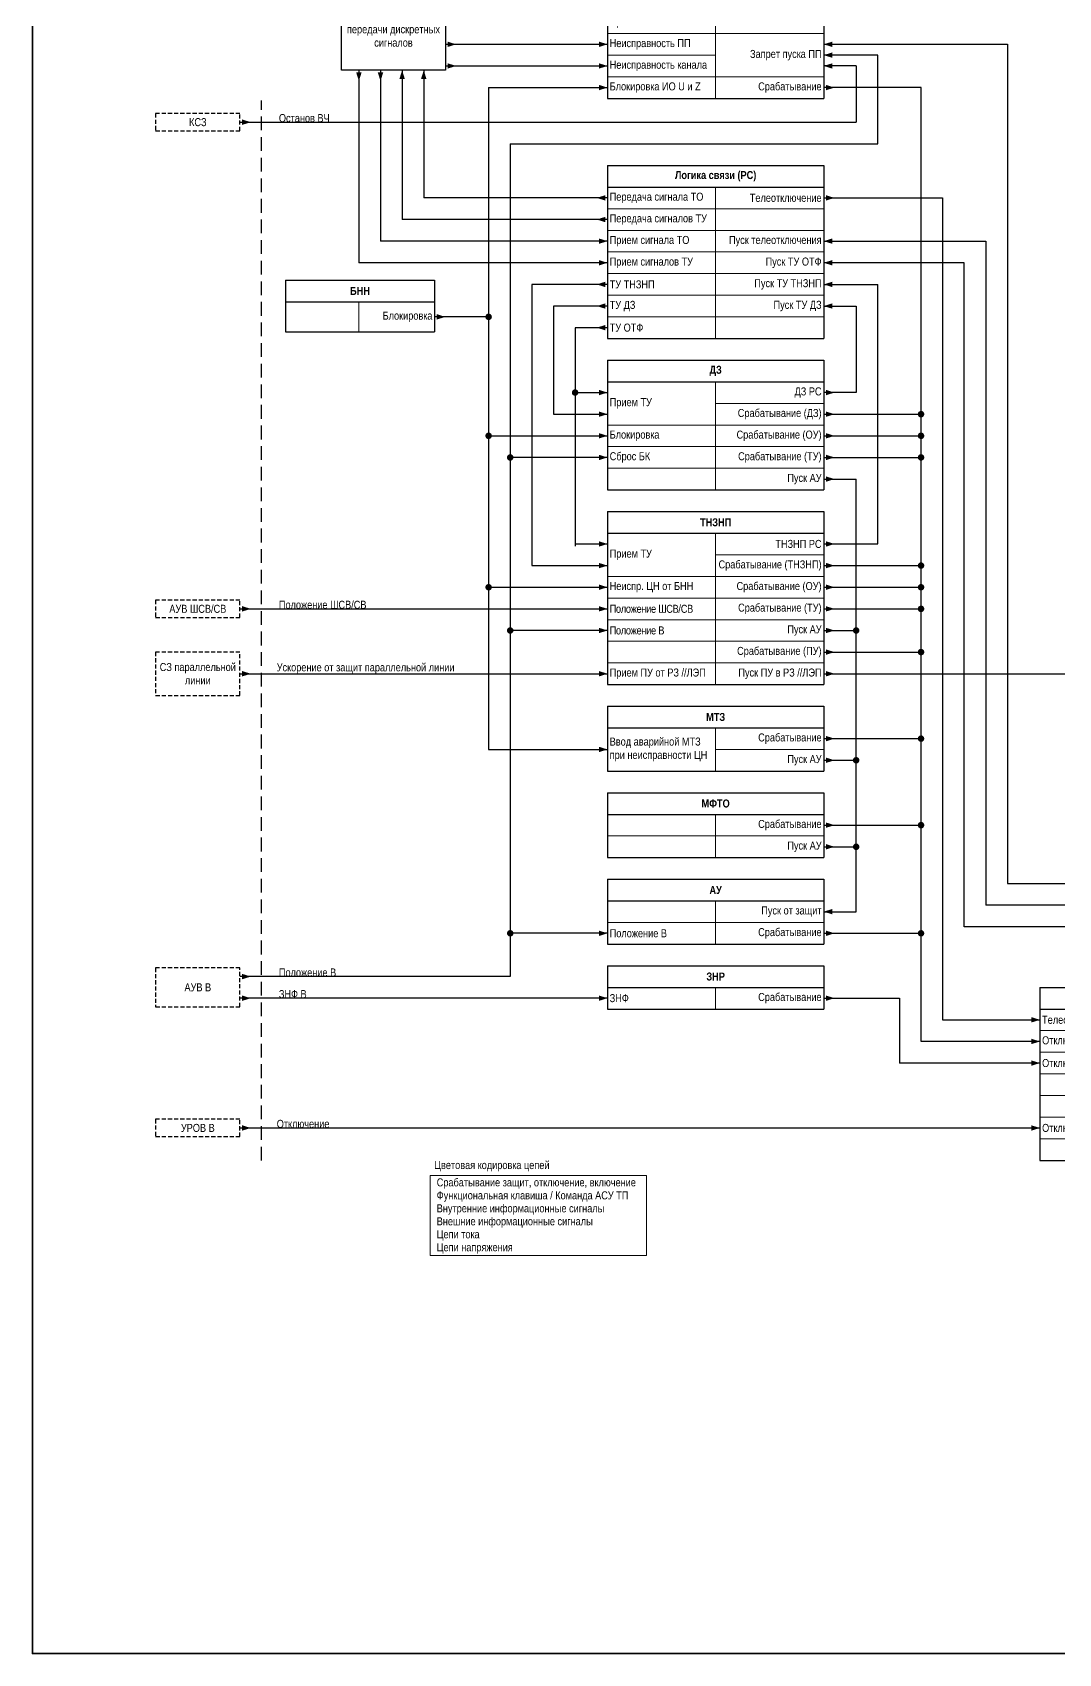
# Model space of a CAD drawing. Header units: millimetres. Extents: x -14593 to 14732, y -17400 to 5232.
# Drawn here: x 2034 to 2509, y -1128 to -378 of the extents above; entities that cross this region are included whole.
import ezdxf
from ezdxf.enums import TextEntityAlignment as Align

# ---------------------------------------------------------------- set-up
doc = ezdxf.new("R2010")
doc.units = ezdxf.units.MM
doc.linetypes.add('штриховая2', pattern=[9.525, 6.35, -3.175])
for name, color, linetype, lineweight in [('Основная', 7, 'Continuous', 30), ('Отключение_включение', 1, 'Continuous', 30), ('Тонкая', 7, 'Continuous', 18), ('Цепи внешние', 84, 'Continuous', 30), ('Цепи внутренние', 5, 'Continuous', 30), ('Цепи ТН', 200, 'Continuous', 30), ('Цепи ТТ', 23, 'Continuous', 30), ('Цепь - ФК и АСУ', 132, 'Continuous', 30)]:
    doc.layers.add(name, color=color, linetype=linetype, lineweight=lineweight)
doc.layers.add('Рамка', color=8, linetype='Continuous', lineweight=35, plot=False)
doc.styles.add('Narrow', font='ARIALN.TTF')
doc.styles.add('Табл дан', font='ARIALN.TTF')
doc.styles.add('Табл загол', font='ARIALNB.TTF')

# ---------------------------------------------------------------- blocks, each defined once
blk = doc.blocks.new('*T46')
at = {"layer": 'Основная', "color": 0, "linetype": 'ByBlock', "lineweight": -2, "transparency": 16777216}
for p, q in [((0, 0), (100, 0)), ((0, 0), (0, -10)), ((100, 0), (100, -10))]:
    blk.add_line(p, q, dxfattribs=at)
at = {"layer": 'Основная', "color": 0, "linetype": 'ByBlock', "lineweight": 30, "transparency": 16777216}
for p, q in [((0, -10), (100, -10)), ((0, -10), (0, -60)), ((100, -10), (100, -60)), ((0, -60), (100, -60))]:
    blk.add_line(p, q, dxfattribs=at)
at = {"layer": 'Основная', "color": 0, "linetype": 'ByBlock', "lineweight": 18, "transparency": 16777216}
for p, q in [((50, -10), (50, -60)), ((50, -20), (100, -20)), ((0, -30), (100, -30)), ((0, -40), (100, -40)), ((0, -50), (100, -50))]:
    blk.add_line(p, q, dxfattribs=at)
at = {"layer": 'Основная', "color": 0, "transparency": 16777216, "char_height": 3.7}
for s, insert, width, attachment_point, style in [('{\\C256;ДЗ}', (50, -5), 97, 5, 'Табл загол'), ('ДЗ РС', (99, -15), 48, 6, 'Табл дан'), ('Прием ТУ', (1, -20), 48, 4, 'Табл дан'), ('Срабатывание (ДЗ)', (99, -25), 48, 6, 'Табл дан'), ('{\\C256;Блокировка}', (1, -35), 48, 4, 'Табл дан'), ('Срабатывание (ОУ)', (99, -35), 48, 6, 'Табл дан'), ('Сброс БК', (1, -45), 48, 4, 'Табл дан'), ('Срабатывание (ТУ)', (99, -45), 48, 6, 'Табл дан'), ('Пуск АУ', (99, -55), 48, 6, 'Табл дан')]:
    blk.add_mtext(s, dxfattribs=dict(at, insert=insert, width=width, attachment_point=attachment_point, style=style))
blk = doc.blocks.new('*T47')
at = {"layer": 'Основная', "color": 0, "linetype": 'ByBlock', "lineweight": -2, "transparency": 16777216}
for p, q in [((0, 0), (100, 0)), ((0, 0), (0, -10)), ((100, 0), (100, -10))]:
    blk.add_line(p, q, dxfattribs=at)
at = {"layer": 'Основная', "color": 0, "linetype": 'ByBlock', "lineweight": 30, "transparency": 16777216}
for p, q in [((0, -10), (100, -10)), ((0, -10), (0, -80)), ((100, -10), (100, -80)), ((0, -80), (100, -80))]:
    blk.add_line(p, q, dxfattribs=at)
at = {"layer": 'Основная', "color": 0, "linetype": 'ByBlock', "lineweight": 18, "transparency": 16777216}
for p, q in [((50, -10), (50, -80)), ((50, -20), (100, -20)), ((0, -30), (100, -30)), ((0, -40), (100, -40)), ((0, -50), (100, -50)), ((0, -60), (100, -60)), ((0, -70), (100, -70))]:
    blk.add_line(p, q, dxfattribs=at)
at = {"layer": 'Основная', "color": 0, "transparency": 16777216, "char_height": 3.7}
for s, insert, width, attachment_point, style in [('{\\C256;ТНЗНП}', (50, -5), 97, 5, 'Табл загол'), ('ТНЗНП РС', (99, -15), 48, 6, 'Табл дан'), ('Прием ТУ', (1, -20), 48, 4, 'Табл дан'), ('Срабатывание ({\\C256;ТНЗНП)}', (99, -25), 48, 6, 'Табл дан'), ('{\\C256;Неиспр. ЦН от БНН}', (1, -35), 48, 4, 'Табл дан'), ('Срабатывание (ОУ)', (99, -35), 48, 6, 'Табл дан'), ('{\\T0.95;Положение ШСВ/СВ}', (1, -45), 48, 4, 'Табл дан'), ('Срабатывание (ТУ)', (99, -45), 48, 6, 'Табл дан'), ('{\\T0.95;Положение В}', (1, -55), 48, 4, 'Табл дан'), ('Пуск АУ', (99, -55), 48, 6, 'Табл дан'), ('Срабатывание (ПУ)', (99, -65), 48, 6, 'Табл дан'), ('Прием ПУ от РЗ //ЛЭП', (1, -75), 48, 4, 'Табл дан'), ('Пуск ПУ в РЗ //ЛЭП', (99, -75), 48, 6, 'Табл дан')]:
    blk.add_mtext(s, dxfattribs=dict(at, insert=insert, width=width, attachment_point=attachment_point, style=style))
blk = doc.blocks.new('*T48')
at = {"layer": 'Основная', "color": 0, "linetype": 'ByBlock', "lineweight": -2, "transparency": 16777216}
for p, q in [((0, 0), (100, 0)), ((0, 0), (0, -10)), ((100, 0), (100, -10))]:
    blk.add_line(p, q, dxfattribs=at)
at = {"layer": 'Основная', "color": 0, "linetype": 'ByBlock', "lineweight": 30, "transparency": 16777216}
for p, q in [((0, -10), (100, -10)), ((0, -10), (0, -30)), ((100, -10), (100, -30)), ((0, -30), (100, -30))]:
    blk.add_line(p, q, dxfattribs=at)
at = {"layer": 'Основная', "color": 0, "linetype": 'ByBlock', "lineweight": 18, "transparency": 16777216}
for p, q in [((50, -10), (50, -30)), ((0, -20), (100, -20))]:
    blk.add_line(p, q, dxfattribs=at)
at = {"layer": 'Основная', "color": 0, "transparency": 16777216, "char_height": 3.7}
for s, insert, width, attachment_point, style in [('{\\C256;МФТО}', (50, -5), 97, 5, 'Табл загол'), ('Срабатывание ', (99, -15), 48, 6, 'Табл дан'), ('Пуск АУ', (99, -25), 48, 6, 'Табл дан')]:
    blk.add_mtext(s, dxfattribs=dict(at, insert=insert, width=width, attachment_point=attachment_point, style=style))
blk = doc.blocks.new('*T49')
at = {"layer": 'Основная', "color": 0, "linetype": 'ByBlock', "lineweight": -2, "transparency": 16777216}
for p, q in [((0, 0), (100, 0)), ((0, 0), (0, -10)), ((100, 0), (100, -10))]:
    blk.add_line(p, q, dxfattribs=at)
at = {"layer": 'Основная', "color": 0, "linetype": 'ByBlock', "lineweight": 30, "transparency": 16777216}
for p, q in [((0, -10), (100, -10)), ((0, -10), (0, -30)), ((100, -10), (100, -30)), ((0, -30), (100, -30))]:
    blk.add_line(p, q, dxfattribs=at)
at = {"layer": 'Основная', "color": 0, "linetype": 'ByBlock', "lineweight": 18, "transparency": 16777216}
for p, q in [((50, -10), (50, -30)), ((50, -20), (100, -20))]:
    blk.add_line(p, q, dxfattribs=at)
at = {"layer": 'Основная', "color": 0, "transparency": 16777216, "char_height": 3.7}
for s, insert, width, attachment_point, style in [('{\\C256;МТЗ}', (50, -5), 97, 5, 'Табл загол'), ('Ввод аварийной МТЗ при неисправности ЦН', (1, -20), 48, 4, 'Табл дан'), ('Срабатывание', (99, -15), 48, 6, 'Табл дан'), ('Пуск АУ', (99, -25), 48, 6, 'Табл дан')]:
    blk.add_mtext(s, dxfattribs=dict(at, insert=insert, width=width, attachment_point=attachment_point, style=style))
blk = doc.blocks.new('*T50')
at = {"layer": 'Основная', "color": 0, "linetype": 'ByBlock', "lineweight": -2, "transparency": 16777216}
for p, q in [((0, 0), (100, 0)), ((0, 0), (0, -10)), ((100, 0), (100, -10))]:
    blk.add_line(p, q, dxfattribs=at)
at = {"layer": 'Основная', "color": 0, "linetype": 'ByBlock', "lineweight": 30, "transparency": 16777216}
for p, q in [((0, -10), (100, -10)), ((0, -10), (0, -20)), ((100, -10), (100, -20)), ((0, -20), (100, -20))]:
    blk.add_line(p, q, dxfattribs=at)
at = {"layer": 'Основная', "color": 0, "linetype": 'ByBlock', "lineweight": 18, "transparency": 16777216}
blk.add_line((50, -10), (50, -20), dxfattribs=at)
at = {"layer": 'Основная', "color": 0, "transparency": 16777216, "char_height": 3.7}
for s, insert, width, attachment_point, style in [('{\\C256;ЗНР}', (50, -5), 97, 5, 'Табл загол'), ('ЗНФ', (1, -15), 48, 4, 'Табл дан'), ('Срабатывание', (99, -15), 48, 6, 'Табл дан')]:
    blk.add_mtext(s, dxfattribs=dict(at, insert=insert, width=width, attachment_point=attachment_point, style=style))
blk = doc.blocks.new('Point')
at = {"layer": 'Основная', "color": 0, "const_width": 1.5}
blk.add_lwpolyline([(-0.75, 0, 1), (0.75, 0, 1)], format="xyb", close=True, dxfattribs=at)
blk = doc.blocks.new('*T51')
at = {"layer": 'Основная', "color": 0, "linetype": 'ByBlock', "lineweight": -2, "transparency": 16777216}
for p, q in [((0, 0), (100, 0)), ((0, 0), (0, -10)), ((100, 0), (100, -10))]:
    blk.add_line(p, q, dxfattribs=at)
at = {"layer": 'Основная', "color": 0, "linetype": 'ByBlock', "lineweight": 30, "transparency": 16777216}
for p, q in [((0, -10), (100, -10)), ((0, -10), (0, -80)), ((100, -10), (100, -80)), ((0, -80), (100, -80))]:
    blk.add_line(p, q, dxfattribs=at)
at = {"layer": 'Основная', "color": 0, "linetype": 'ByBlock', "lineweight": 18, "transparency": 16777216}
for p, q in [((50, -10), (50, -80)), ((0, -20), (100, -20)), ((0, -30), (100, -30)), ((0, -40), (100, -40)), ((0, -50), (100, -50)), ((0, -60), (100, -60)), ((0, -70), (100, -70))]:
    blk.add_line(p, q, dxfattribs=at)
at = {"layer": 'Основная', "color": 0, "transparency": 16777216, "char_height": 3.7}
for s, insert, width, attachment_point, style in [('{\\C256;Логика отключения}', (50, -5), 97, 5, 'Табл загол'), ('Телеотключение', (1, -15), 48, 4, 'Табл дан'), ('Пуск ТУ ОТФ', (99, -15), 48, 6, 'Табл дан'), ('{\\C256;Отключение от защит}', (1, -25), 48, 4, 'Табл дан'), ('Пуск ТО', (99, -25), 48, 6, 'Табл дан'), ('Отключение от ЗНР', (1, -35), 48, 4, 'Табл дан'), ('Останов ВЧ', (99, -35), 48, 6, 'Табл дан'), ('Отключение', (99, -45), 48, 6, 'Табл дан'), ('Запрет АПВ', (99, -55), 48, 6, 'Табл дан'), ('Отключение от УРОВ', (1, -65), 48, 4, 'Табл дан'), ('Пуск УРОВ', (99, -75), 48, 6, 'Табл дан')]:
    blk.add_mtext(s, dxfattribs=dict(at, insert=insert, width=width, attachment_point=attachment_point, style=style))
blk = doc.blocks.new('*T52')
at = {"layer": 'Основная', "color": 0, "linetype": 'ByBlock', "lineweight": -2, "transparency": 16777216}
for p, q in [((0, 0), (100, 0)), ((0, 0), (0, -10)), ((100, 0), (100, -10))]:
    blk.add_line(p, q, dxfattribs=at)
at = {"layer": 'Основная', "color": 0, "linetype": 'ByBlock', "lineweight": 30, "transparency": 16777216}
for p, q in [((0, -10), (100, -10)), ((0, -10), (0, -80)), ((100, -10), (100, -80)), ((0, -80), (100, -80))]:
    blk.add_line(p, q, dxfattribs=at)
at = {"layer": 'Основная', "color": 0, "linetype": 'ByBlock', "lineweight": 18, "transparency": 16777216}
for p, q in [((50, -10), (50, -80)), ((0, -20), (100, -20)), ((0, -30), (100, -30)), ((0, -40), (100, -40)), ((0, -50), (100, -50)), ((0, -60), (100, -60)), ((0, -70), (100, -70))]:
    blk.add_line(p, q, dxfattribs=at)
at = {"layer": 'Основная', "color": 0, "transparency": 16777216, "char_height": 3.7}
for s, insert, width, attachment_point, style in [('Логика связи (РС)', (50, -5), 97, 5, 'Табл загол'), ('Передача сигнала ТО ', (1, -15), 48, 4, 'Табл дан'), ('Телеотключение', (99, -15), 48, 6, 'Табл дан'), ('Передача сигналов ТУ', (1, -25), 48, 4, 'Табл дан'), ('Прием сигнала ТО ', (1, -35), 48, 4, 'Табл дан'), ('Пуск телеотключения', (99, -35), 48, 6, 'Табл дан'), ('Прием сигналов ТУ', (1, -45), 48, 4, 'Табл дан'), ('Пуск ТУ ОТФ', (99, -45), 48, 6, 'Табл дан'), ('ТУ ТНЗНП', (1, -55), 48, 4, 'Табл дан'), ('Пуск ТУ ТНЗНП', (99, -55), 48, 6, 'Табл дан'), ('ТУ ДЗ', (1, -65), 48, 4, 'Табл дан'), ('Пуск ТУ ДЗ', (99, -65), 48, 6, 'Табл дан'), ('ТУ ОТФ', (1, -75), 48, 4, 'Табл дан')]:
    blk.add_mtext(s, dxfattribs=dict(at, insert=insert, width=width, attachment_point=attachment_point, style=style))
blk = doc.blocks.new('*T53')
at = {"layer": 'Основная', "color": 0, "linetype": 'ByBlock', "lineweight": -2, "transparency": 16777216}
for p, q in [((0, 0), (100, 0)), ((0, 0), (0, -10)), ((100, 0), (100, -10))]:
    blk.add_line(p, q, dxfattribs=at)
at = {"layer": 'Основная', "color": 0, "linetype": 'ByBlock', "lineweight": 30, "transparency": 16777216}
for p, q in [((0, -10), (100, -10)), ((0, -10), (0, -70)), ((100, -10), (100, -70)), ((0, -70), (100, -70))]:
    blk.add_line(p, q, dxfattribs=at)
at = {"layer": 'Основная', "color": 0, "linetype": 'ByBlock', "lineweight": 18, "transparency": 16777216}
for p, q in [((50, -10), (50, -70)), ((0, -20), (100, -20)), ((0, -30), (100, -30)), ((0, -40), (100, -40)), ((0, -50), (50, -50)), ((0, -60), (100, -60))]:
    blk.add_line(p, q, dxfattribs=at)
at = {"layer": 'Основная', "color": 0, "transparency": 16777216, "char_height": 3.7}
for s, insert, width, attachment_point, style in [('ДФЗ', (50, -5), 97, 5, 'Табл загол'), ('{\\C256;Манипуляция (Пуск)\\P}', (1, -15), 48, 4, 'Табл дан'), ('{\\C256;Запрет АПК\\P}', (1, -25), 48, 4, 'Табл дан'), ('{\\C256;Прием\\P}', (1, -35), 48, 4, 'Табл дан'), ('{\\C256;Неисправность ПП\\P}', (1, -45), 48, 4, 'Табл дан'), ('{\\C256;Запрет пуска ПП\\P}', (99, -50), 48, 6, 'Табл дан'), ('{\\C256;Неисправность канала\\P}', (1, -55), 48, 4, 'Табл дан'), ('Блокировка ИО U и Z', (1, -65), 48, 4, 'Табл дан'), ('Срабатывание ', (99, -65), 48, 6, 'Табл дан')]:
    blk.add_mtext(s, dxfattribs=dict(at, insert=insert, width=width, attachment_point=attachment_point, style=style))
blk = doc.blocks.new('*T158')
at = {"layer": 'Основная', "color": 0, "linetype": 'ByBlock', "lineweight": -2, "transparency": 16777216}
for p, q in [((0, 0), (69, 0)), ((0, 0), (0, -10)), ((69, 0), (69, -10))]:
    blk.add_line(p, q, dxfattribs=at)
at = {"layer": 'Основная', "color": 0, "linetype": 'ByBlock', "lineweight": 30, "transparency": 16777216}
for p, q in [((0, -10), (69, -10)), ((0, -10), (0, -24)), ((69, -10), (69, -24)), ((0, -24), (69, -24))]:
    blk.add_line(p, q, dxfattribs=at)
at = {"layer": 'Основная', "color": 0, "linetype": 'ByBlock', "lineweight": 18, "transparency": 16777216}
blk.add_line((34, -10), (34, -24), dxfattribs=at)
at = {"layer": 'Основная', "color": 0, "transparency": 16777216, "char_height": 3.7}
for s, insert, width, attachment_point, style in [('{\\C256;БНН}', (34.5, -5), 66, 5, 'Табл загол'), ('Блокировка', (68, -17), 33, 6, 'Табл дан')]:
    blk.add_mtext(s, dxfattribs=dict(at, insert=insert, width=width, attachment_point=attachment_point, style=style))
blk = doc.blocks.new('*T234')
at = {"layer": 'Основная', "color": 0, "linetype": 'ByBlock', "lineweight": -2, "transparency": 16777216}
for p, q in [((0, 0), (100, 0)), ((0, 0), (0, -10)), ((100, 0), (100, -10))]:
    blk.add_line(p, q, dxfattribs=at)
at = {"layer": 'Основная', "color": 0, "linetype": 'ByBlock', "lineweight": 30, "transparency": 16777216}
for p, q in [((0, -10), (100, -10)), ((0, -10), (0, -30)), ((100, -10), (100, -30)), ((0, -30), (100, -30))]:
    blk.add_line(p, q, dxfattribs=at)
at = {"layer": 'Основная', "color": 0, "linetype": 'ByBlock', "lineweight": 18, "transparency": 16777216}
for p, q in [((50, -10), (50, -30)), ((0, -20), (100, -20))]:
    blk.add_line(p, q, dxfattribs=at)
at = {"layer": 'Основная', "color": 0, "transparency": 16777216, "char_height": 3.7}
for s, insert, width, attachment_point, style in [('{\\C256;АУ}', (50, -5), 97, 5, 'Табл загол'), ('Пуск от защит', (99, -15), 48, 6, 'Табл дан'), ('Срабатывание', (99, -25), 48, 6, 'Табл дан'), ('Положение В', (1, -25), 48, 4, 'Табл дан')]:
    blk.add_mtext(s, dxfattribs=dict(at, insert=insert, width=width, attachment_point=attachment_point, style=style))

msp = doc.modelspace()

# ---------------------------------------------------------------- linework, layer by layer
at = {"layer": 'Основная'}
msp.add_lwpolyline([(2177, -352), (2225, -352), (2225, -396), (2177, -396)], close=True, dxfattribs=at)
at = {"layer": 'Отключение_включение', "ltscale": 0.3}
for points in [[(2195, -401, 0, 2.5, 0), (2195, -397, 0, 0, 0)], [(2215, -396, 0, 2.5, 0), (2215, -400, 0, 0, 0)], [(2405, -404, 0, 2.5, 0), (2401, -404, 0, 0, 0)], [(2295, -455, 0, 2.5, 0), (2299, -455, 0, 0, 0)], [(2405, -455, 0, 2.5, 0), (2401, -455, 0, 0, 0)], [(2300, -475, 0, 2.5, 0), (2296, -475, 0, 0, 0)], [(2400, -475, 0, 2.5, 0), (2404, -475, 0, 0, 0)], [(2405, -555, 0, 2.5, 0), (2401, -555, 0, 0, 0)], [(2405, -565, 0, 2.5, 0), (2401, -565, 0, 0, 0)], [(2405, -575, 0, 2.5, 0), (2401, -575, 0, 0, 0)], [(2405, -625, 0, 2.5, 0), (2401, -625, 0, 0, 0)], [(2405, -635, 0, 2.5, 0), (2401, -635, 0, 0, 0)], [(2405, -645, 0, 2.5, 0), (2401, -645, 0, 0, 0)], [(2405, -665, 0, 2.5, 0), (2401, -665, 0, 0, 0)], [(2405, -705, 0, 2.5, 0), (2401, -705, 0, 0, 0)], [(2405, -745, 0, 2.5, 0), (2401, -745, 0, 0, 0)], [(2405, -795, 0, 2.5, 0), (2401, -795, 0, 0, 0)], [(2405, -825, 0, 2.5, 0), (2401, -825, 0, 0, 0)], [(2500, -835, 0, 2.5, 0), (2496, -835, 0, 0, 0)], [(2500, -845, 0, 2.5, 0), (2496, -845, 0, 0, 0)], [(2500, -855, 0, 2.5, 0), (2496, -855, 0, 0, 0)], [(2135, -885, 0, 2.5, 0), (2131, -885, 0, 0, 0)], [(2500, -885, 0, 2.5, 0), (2496, -885, 0, 0, 0)]]:
    msp.add_lwpolyline(points, format="xyseb", dxfattribs=at)
at = {"layer": 'Отключение_включение'}
for points in [[(2195, -396), (2195, -475)], [(2215, -396), (2215, -455)], [(2400, -555), (2445, -555)], [(2400, -565), (2445, -565)], [(2400, -575), (2445, -575)], [(2400, -645), (2445, -645)], [(2400, -665), (2445, -665)], [(2435, -825), (2435, -855)], [(2130, -885), (2500, -885)]]:
    msp.add_lwpolyline(points, dxfattribs=at)
at = {"layer": 'Отключение_включение', "ltscale": 0.3}
for points in [[(2445, -404), (2400, -404)], [(2445, -845), (2445, -404)], [(2267, -455), (2215, -455)], [(2300, -455), (2267, -455)], [(2400, -455), (2455, -455)], [(2455, -455), (2455, -835)], [(2300, -475), (2195, -475)], [(2400, -475), (2475, -475)], [(2475, -475), (2475, -782)], [(2400, -625), (2445, -625)], [(2400, -635), (2445, -635), (2445, -635)], [(2400, -705), (2445, -705)], [(2400, -745), (2445, -745)], [(2625, -782), (2475, -782)], [(2400, -795), (2445, -795)], [(2400, -825), (2435, -825)], [(2455, -835), (2500, -835)], [(2500, -845), (2445, -845)], [(2500, -855), (2435, -855)]]:
    msp.add_lwpolyline(points, dxfattribs=at)
at = {"layer": 'Рамка', "color": 1}
msp.add_lwpolyline([(2034, 15), (2785, 15), (2785, -1128), (2034, -1128)], close=True, dxfattribs=at)
at = {"layer": 'Тонкая', "ltscale": 0.3}
msp.add_lwpolyline([(2218, -907), (2318, -907), (2318, -944), (2218, -944)], close=True, dxfattribs=at)
at = {"layer": 'Цепи внешние', "ltscale": 0.3}
for points in [[(2400, -389, 0, 2.5, 0), (2404, -389, 0, 0, 0)], [(2400, -394, 0, 2.5, 0), (2404, -394, 0, 0, 0)], [(2135, -420, 0, 2.5, 0), (2131, -420, 0, 0, 0)], [(2300, -575, 0, 2.5, 0), (2296, -575, 0, 0, 0)], [(2135, -645, 0, 2.5, 0), (2131, -645, 0, 0, 0)], [(2300, -645, 0, 2.5, 0), (2296, -645, 0, 0, 0)], [(2300, -655, 0, 2.5, 0), (2296, -655, 0, 0, 0)], [(2135, -675, 0, 2.5, 0), (2131, -675, 0, 0, 0)], [(2300, -675, 0, 2.5, 0), (2296, -675, 0, 0, 0)], [(2405, -675, 0, 2.5, 0), (2401, -675, 0, 0, 0)], [(2300, -795, 0, 2.5, 0), (2296, -795, 0, 0, 0)], [(2135, -815, 0, 2.5, 0), (2131, -815, 0, 0, 0)], [(2135, -825, 0, 2.5, 0), (2131, -825, 0, 0, 0)], [(2300, -825, 0, 2.5, 0), (2296, -825, 0, 0, 0)]]:
    msp.add_lwpolyline(points, format="xyseb", dxfattribs=at)
at = {"layer": 'Цепи внешние'}
for points in [[(2425, -389), (2400, -389)], [(2425, -430), (2425, -389)], [(2415, -394), (2400, -394)], [(2415, -394), (2415, -420)], [(2130, -420), (2415, -420)], [(2255, -430), (2425, -430)], [(2130, -645), (2300, -645)], [(2130, -675), (2300, -675)], [(2400, -675), (2637, -675)]]:
    msp.add_lwpolyline(points, dxfattribs=at)
at = {"layer": 'Цепи внешние', "linetype": 'штриховая2', "ltscale": 0.3}
for points in [[(2130, -416), (2091, -416), (2091, -424), (2130, -424)], [(2130, -641), (2091, -641), (2091, -649), (2130, -649)], [(2130, -665), (2091, -665), (2091, -685), (2130, -685)], [(2130, -811), (2091, -811), (2091, -829), (2130, -829)], [(2130, -881), (2091, -881), (2091, -889), (2130, -889)]]:
    msp.add_lwpolyline(points, close=True, dxfattribs=at)
at = {"layer": 'Цепи внешние', "ltscale": 0.3}
for points in [[(2255, -430), (2255, -815)], [(2300, -575), (2255, -575)], [(2300, -655), (2255, -655)], [(2300, -795), (2255, -795)], [(2255, -815), (2130, -815)], [(2300, -825), (2130, -825)]]:
    msp.add_lwpolyline(points, dxfattribs=at)
at = {"layer": 'Цепи внутренние', "ltscale": 0.3}
for points in [[(2230, -384, 0, 2.5, 0), (2226, -384, 0, 0, 0)], [(2300, -384, 0, 2.5, 0), (2296, -384, 0, 0, 0)], [(2400, -384, 0, 2.5, 0), (2404, -384, 0, 0, 0)], [(2185, -401, 0, 2.5, 0), (2185, -397, 0, 0, 0)], [(2205, -396, 0, 2.5, 0), (2205, -400, 0, 0, 0)], [(2230, -394, 0, 2.5, 0), (2226, -394, 0, 0, 0)], [(2300, -394, 0, 2.5, 0), (2296, -394, 0, 0, 0)], [(2300, -404, 0, 2.5, 0), (2296, -404, 0, 0, 0)], [(2295, -465, 0, 2.5, 0), (2299, -465, 0, 0, 0)], [(2300, -485, 0, 2.5, 0), (2296, -485, 0, 0, 0)], [(2400, -485, 0, 2.5, 0), (2404, -485, 0, 0, 0)], [(2295, -495, 0, 2.5, 0), (2299, -495, 0, 0, 0)], [(2400, -495, 0, 2.5, 0), (2404, -495, 0, 0, 0)], [(2225, -510, 0, 2.5, 0), (2221, -510, 0, 0, 0)], [(2295, -505, 0, 2.5, 0), (2299, -505, 0, 0, 0)], [(2400, -505, 0, 2.5, 0), (2404, -505, 0, 0, 0)], [(2295, -515, 0, 2.5, 0), (2299, -515, 0, 0, 0)], [(2300, -545, 0, 2.5, 0), (2296, -545, 0, 0, 0)], [(2405, -545, 0, 2.5, 0), (2401, -545, 0, 0, 0)], [(2300, -555, 0, 2.5, 0), (2296, -555, 0, 0, 0)], [(2300, -565, 0, 2.5, 0), (2296, -565, 0, 0, 0)], [(2405, -585, 0, 2.5, 0), (2401, -585, 0, 0, 0)], [(2300, -615, 0, 2.5, 0), (2296, -615, 0, 0, 0)], [(2405, -615, 0, 2.5, 0), (2401, -615, 0, 0, 0)], [(2300, -625, 0, 2.5, 0), (2296, -625, 0, 0, 0)], [(2300, -635, 0, 2.5, 0), (2296, -635, 0, 0, 0)], [(2405, -655, 0, 2.5, 0), (2401, -655, 0, 0, 0)], [(2300, -710, 0, 2.5, 0), (2296, -710, 0, 0, 0)], [(2405, -715, 0, 2.5, 0), (2401, -715, 0, 0, 0)], [(2405, -755, 0, 2.5, 0), (2401, -755, 0, 0, 0)], [(2400, -785, 0, 2.5, 0), (2404, -785, 0, 0, 0)]]:
    msp.add_lwpolyline(points, format="xyseb", dxfattribs=at)
at = {"layer": 'Цепи внутренние'}
for points in [[(2225, -384), (2300, -384)], [(2400, -384), (2485, -384)], [(2485, -384), (2485, -772)], [(2185, -396), (2185, -485)], [(2205, -396), (2205, -465)], [(2225, -394), (2300, -394)], [(2245, -404), (2245, -710)], [(2245, -404), (2300, -404)], [(2300, -515), (2285, -515)], [(2285, -515), (2285, -616)], [(2245, -565), (2300, -565)], [(2400, -585), (2415, -585)], [(2415, -785), (2415, -585)], [(2245, -635), (2300, -635)], [(2400, -655), (2415, -655)], [(2245, -710), (2300, -710)], [(2400, -715), (2415, -715)], [(2400, -755), (2415, -755)], [(2485, -772), (2635, -772)]]:
    msp.add_lwpolyline(points, dxfattribs=at)
at = {"layer": 'Цепи внутренние', "linetype": 'штриховая2'}
msp.add_lwpolyline([(2140, -900), (2140, -410)], dxfattribs=at)
at = {"layer": 'Цепи внутренние', "ltscale": 0.3}
for points in [[(2267, -465), (2205, -465)], [(2300, -465), (2267, -465)], [(2300, -485), (2185, -485)], [(2465, -485), (2400, -485)], [(2465, -792), (2465, -485)], [(2265, -495), (2265, -625)], [(2300, -495), (2265, -495)], [(2400, -495), (2425, -495)], [(2425, -615), (2425, -495)], [(2275, -505), (2275, -555)], [(2300, -505), (2275, -505)], [(2400, -505), (2415, -505)], [(2415, -505), (2415, -545)], [(2245, -510), (2220, -510)], [(2285, -545), (2300, -545)], [(2415, -545), (2400, -545)], [(2275, -555), (2300, -555)], [(2285, -615), (2300, -615)], [(2400, -615), (2425, -615)], [(2265, -625), (2300, -625)], [(2400, -785), (2415, -785)], [(2615, -792), (2465, -792)]]:
    msp.add_lwpolyline(points, dxfattribs=at)

# ---------------------------------------------------------------- block references
for name, p in [('*T53', (2300, -339)), ('*T52', (2300, -440)), ('*T158', (2151, -493)), ('*T46', (2300, -530)), ('*T47', (2300, -600)), ('*T49', (2300, -690)), ('*T48', (2300, -730)), ('*T234', (2300, -770)), ('*T50', (2300, -810)), ('*T51', (2500, -820))]:
    msp.add_blockref(name, p)
at = {"layer": 'Отключение_включение'}
for p in [(2445, -555), (2445, -565), (2445, -575), (2445, -625), (2445, -635), (2445, -645), (2445, -665), (2445, -705), (2445, -745), (2445, -795)]:
    msp.add_blockref('Point', p, dxfattribs=at)
at = {"layer": 'Цепи внешние'}
for p in [(2255, -575), (2255, -655), (2255, -795)]:
    msp.add_blockref('Point', p, dxfattribs=at)
at = {"layer": 'Цепи внутренние'}
for p in [(2245, -510), (2285, -545), (2245, -565), (2245, -635), (2415, -655), (2415, -715), (2415, -755)]:
    msp.add_blockref('Point', p, dxfattribs=at)

# ---------------------------------------------------------------- texts
at = {"layer": 'Основная', "style": 'Narrow'}
msp.add_text('Цветовая кодировка цепей', height=3.7, dxfattribs=at).set_placement((2246.5, -904), align=Align.CENTER)
at = {"layer": 'Основная', "char_height": 3.7, "style": 'Narrow'}
for s, insert, width, attachment_point in [('Приемопередатчик\\Pс возможностью передачи дискретных сигналов', (2201, -374), 48, 5), ('КСЗ', (2110.5, -420), 39, 5), ('Останов ВЧ', (2148, -420), 65, 7), ('АУВ ШСВ/СВ', (2110.5, -645), 39, 5), ('Положение ШСВ/СВ', (2148, -645), 65, 7), ('СЗ параллельной линии', (2110.5, -675), 39, 5), ('Ускорение от защит параллельной линии', (2147, -675), 85, 7), ('Положение В', (2148, -815), 65, 7), ('АУВ В', (2110.5, -820), 39, 5), ('ЗНФ В', (2148, -825), 65, 7), ('УРОВ В', (2110.5, -885), 39, 5), ('Отключение', (2147, -885), 65, 7)]:
    msp.add_mtext(s, dxfattribs=dict(at, insert=insert, width=width, attachment_point=attachment_point))
at = {"layer": 'Отключение_включение', "style": 'Narrow'}
msp.add_text('Срабатывание защит, отключение, включение', height=3.7, dxfattribs=at).set_placement((2221, -912))
at = {"layer": 'Цепи внешние', "style": 'Narrow'}
msp.add_text('Внешние информационные сигналы', height=3.7, dxfattribs=at).set_placement((2221, -930))
at = {"layer": 'Цепи внутренние', "style": 'Narrow'}
msp.add_text('Внутренние информационные сигналы', height=3.7, dxfattribs=at).set_placement((2221, -924))
at = {"layer": 'Цепи ТН', "style": 'Narrow'}
msp.add_text('Цепи напряжения', height=3.7, dxfattribs=at).set_placement((2221, -942))
at = {"layer": 'Цепи ТТ', "style": 'Narrow'}
msp.add_text('Цепи тока', height=3.7, dxfattribs=at).set_placement((2221, -936))
at = {"layer": 'Цепь - ФК и АСУ', "style": 'Narrow'}
msp.add_text('Функциональная клавиша / Команда АСУ ТП', height=3.7, dxfattribs=at).set_placement((2221, -918))

doc.saveas('drawing.dxf')
